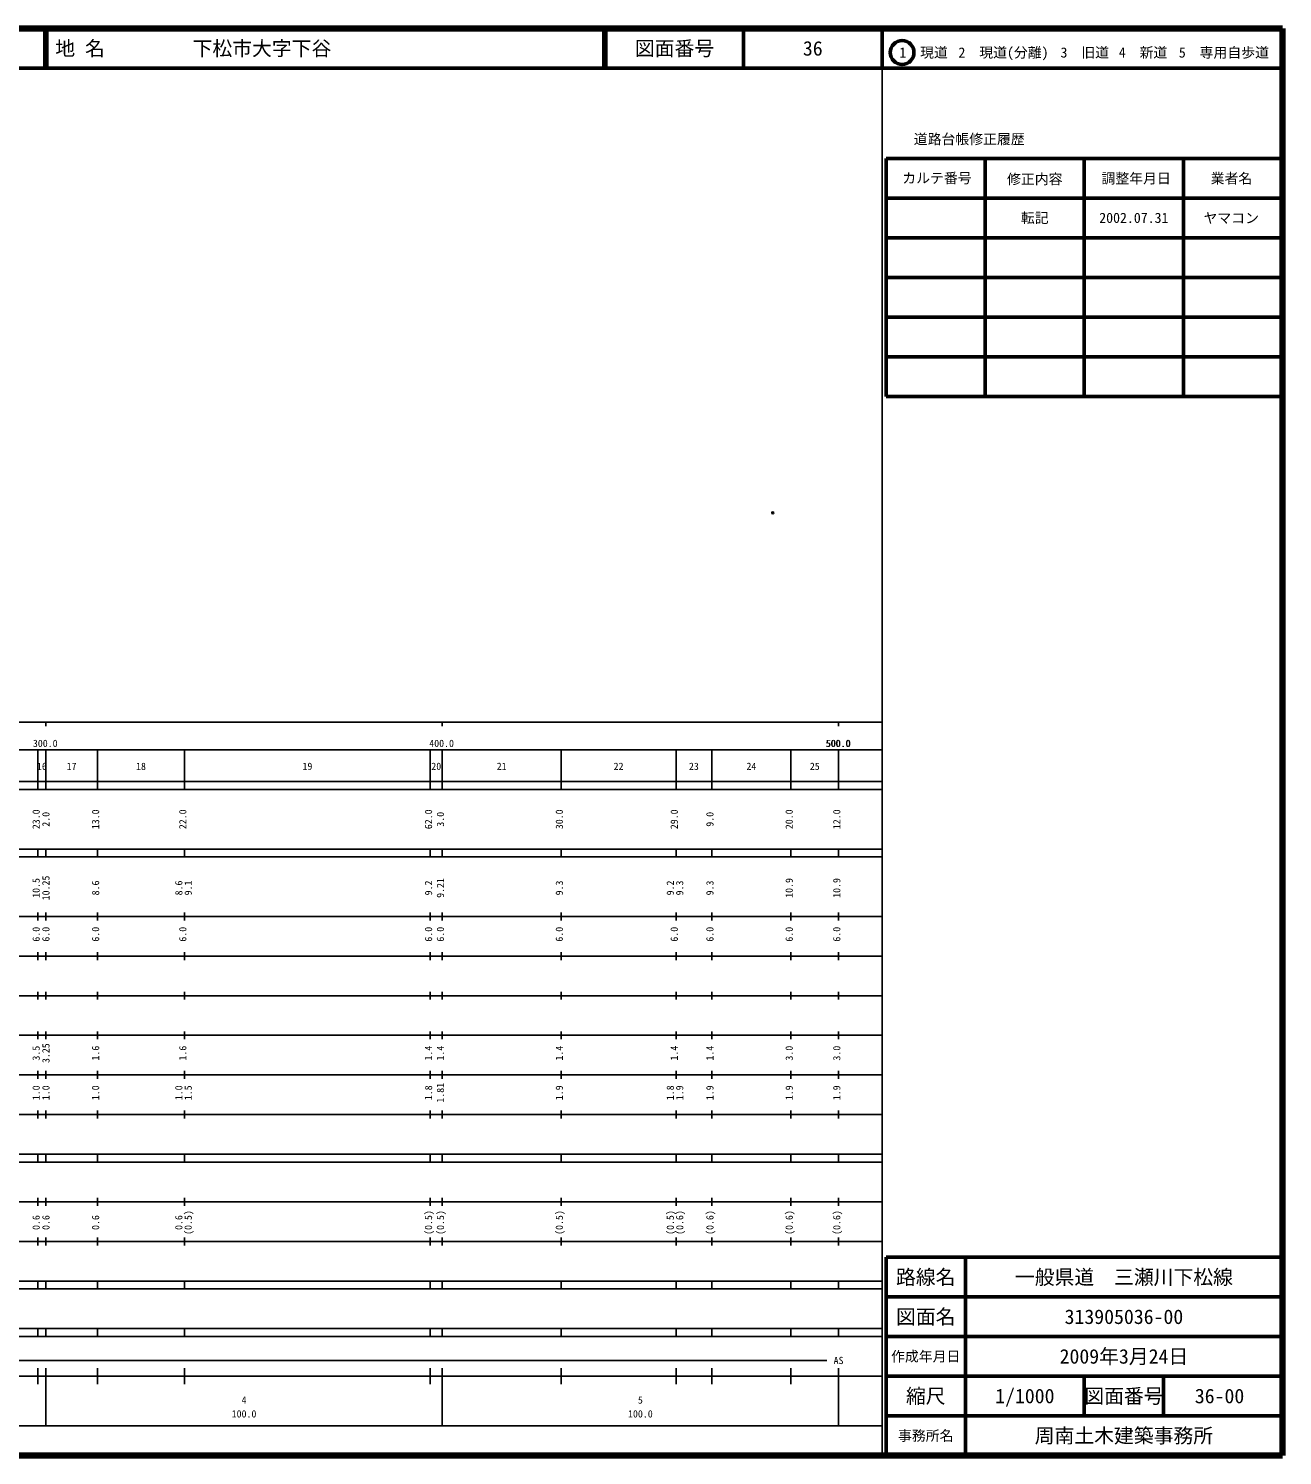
# Model space of a CAD drawing. Units: millimetres on the paper. Extents: x 40 to 680, y 20 to 380.
# Drawn here: x 363.6 to 680, y 20 to 380 of the extents above; entities that cross this region are included whole.
import ezdxf
from ezdxf.enums import TextEntityAlignment as Align

# ---------------------------------------------------------------- set-up
doc = ezdxf.new("R2010")
doc.units = ezdxf.units.MM
doc.header["$PDMODE"] = 32
doc.header["$PDSIZE"] = 0.5
doc.layers.add('M-OTRS', color=6, linetype='Continuous')
doc.layers.add('M-TTL-TXT', color=7, linetype='Continuous')
for name, color, linetype, lineweight in [('M-TTL', 2, 'Continuous', 140), ('M-TTL-BAND', 7, 'Continuous', 25), ('M-TTL-FRAM', 2, 'Continuous', 50), ('M-TTL-LINE', 7, 'Continuous', 50)]:
    doc.layers.add(name, color=color, linetype=linetype, lineweight=lineweight)
doc.styles.add('ＭＳ ゴシック', font='')
doc.styles.get('ＭＳ ゴシック').set_extended_font_data('MS Gothic')

msp = doc.modelspace()

# ---------------------------------------------------------------- linework, layer by layer
at = {"layer": 'M-OTRS'}
msp.add_point((551.379, 257.837), dxfattribs=at)
at = {"layer": 'M-TTL'}
for p, q in [((680, 380), (40, 380)), ((680, 20), (680, 380)), ((40, 20), (680, 20))]:
    msp.add_line(p, q, dxfattribs=at)
at = {"layer": 'M-TTL-BAND'}
for p, q in [((579, 20), (579, 370)), ((40, 205), (579, 205)), ((368, 205), (368, 204)), ((468, 205), (468, 204)), ((568, 205), (568, 204)), ((68, 198), (579, 198)), ((366, 188), (366, 198)), ((368, 188), (368, 198)), ((381, 188), (381, 198)), ((403, 188), (403, 198)), ((465, 188), (465, 198)), ((468, 188), (468, 198)), ((498, 188), (498, 198)), ((527, 188), (527, 198)), ((536, 188), (536, 198)), ((556, 188), (556, 198)), ((568, 188), (568, 198)), ((40, 190), (579, 190)), ((40, 188), (579, 188)), ((40, 173), (579, 173)), ((366, 171), (366, 173)), ((368, 171), (368, 173)), ((381, 171), (381, 173)), ((403, 171), (403, 173)), ((465, 171), (465, 173)), ((468, 171), (468, 173)), ((498, 171), (498, 173)), ((527, 171), (527, 173)), ((536, 171), (536, 173)), ((556, 171), (556, 173)), ((568, 171), (568, 173)), ((40, 171), (579, 171)), ((40, 156), (579, 156)), ((366, 155), (366, 157)), ((368, 155), (368, 157)), ((381, 155), (381, 157)), ((403, 155), (403, 157)), ((465, 155), (465, 157)), ((468, 155), (468, 157)), ((498, 155), (498, 157)), ((527, 155), (527, 157)), ((536, 155), (536, 157)), ((556, 155), (556, 157)), ((568, 155), (568, 157)), ((46, 146), (579, 146)), ((366, 145), (366, 147)), ((368, 145), (368, 147)), ((381, 145), (381, 147)), ((403, 145), (403, 147)), ((465, 145), (465, 147)), ((468, 145), (468, 147)), ((498, 145), (498, 147)), ((527, 145), (527, 147)), ((536, 145), (536, 147)), ((556, 145), (556, 147)), ((568, 145), (568, 147)), ((366, 135), (366, 137)), ((368, 135), (368, 137)), ((381, 135), (381, 137)), ((403, 135), (403, 137)), ((465, 135), (465, 137)), ((468, 135), (468, 137)), ((498, 135), (498, 137)), ((527, 135), (527, 137)), ((536, 135), (536, 137)), ((556, 135), (556, 137)), ((568, 135), (568, 137)), ((52, 136), (579, 136)), ((46, 126), (579, 126)), ((366, 125), (366, 127)), ((368, 125), (368, 127)), ((381, 125), (381, 127)), ((403, 125), (403, 127)), ((465, 125), (465, 127)), ((468, 125), (468, 127)), ((498, 125), (498, 127)), ((527, 125), (527, 127)), ((536, 125), (536, 127)), ((556, 125), (556, 127)), ((568, 125), (568, 127)), ((52, 116), (579, 116)), ((366, 115), (366, 117)), ((368, 115), (368, 117)), ((381, 115), (381, 117)), ((403, 115), (403, 117)), ((465, 115), (465, 117)), ((468, 115), (468, 117)), ((498, 115), (498, 117)), ((527, 115), (527, 117)), ((536, 115), (536, 117)), ((556, 115), (556, 117)), ((568, 115), (568, 117)), ((46, 106), (579, 106)), ((366, 105), (366, 107)), ((368, 105), (368, 107)), ((381, 105), (381, 107)), ((403, 105), (403, 107)), ((465, 105), (465, 107)), ((468, 105), (468, 107)), ((498, 105), (498, 107)), ((527, 105), (527, 107)), ((536, 105), (536, 107)), ((556, 105), (556, 107)), ((568, 105), (568, 107)), ((40, 96), (579, 96)), ((40, 94), (579, 94)), ((366, 94), (366, 96)), ((368, 94), (368, 96)), ((381, 94), (381, 96)), ((403, 94), (403, 96)), ((465, 94), (465, 96)), ((468, 94), (468, 96)), ((498, 94), (498, 96)), ((527, 94), (527, 96)), ((536, 94), (536, 96)), ((556, 94), (556, 96)), ((568, 94), (568, 96)), ((49, 84), (579, 84)), ((366, 83), (366, 85)), ((368, 83), (368, 85)), ((381, 83), (381, 85)), ((403, 83), (403, 85)), ((465, 83), (465, 85)), ((468, 83), (468, 85)), ((498, 83), (498, 85)), ((527, 83), (527, 85)), ((536, 83), (536, 85)), ((556, 83), (556, 85)), ((568, 83), (568, 85)), ((40, 74), (579, 74)), ((366, 73), (366, 75)), ((368, 73), (368, 75)), ((381, 73), (381, 75)), ((403, 73), (403, 75)), ((465, 73), (465, 75)), ((468, 73), (468, 75)), ((498, 73), (498, 75)), ((527, 73), (527, 75)), ((536, 73), (536, 75)), ((556, 73), (556, 75)), ((568, 73), (568, 75)), ((40, 64), (579, 64)), ((40, 62), (579, 62)), ((366, 62), (366, 64)), ((368, 62), (368, 64)), ((381, 62), (381, 64)), ((403, 62), (403, 64)), ((465, 62), (465, 64)), ((468, 62), (468, 64)), ((498, 62), (498, 64)), ((527, 62), (527, 64)), ((536, 62), (536, 64)), ((556, 62), (556, 64)), ((568, 62), (568, 64)), ((40, 52), (579, 52)), ((366, 50), (366, 52)), ((368, 50), (368, 52)), ((381, 50), (381, 52)), ((403, 50), (403, 52)), ((465, 50), (465, 52)), ((468, 50), (468, 52)), ((498, 50), (498, 52)), ((527, 50), (527, 52)), ((536, 50), (536, 52)), ((556, 50), (556, 52)), ((568, 50), (568, 52)), ((40, 50), (579, 50)), ((71, 44), (565, 44)), ((40, 40), (579, 40)), ((366, 38), (366, 42)), ((368, 27.5), (368, 42)), ((381, 38), (381, 42)), ((403, 38), (403, 42)), ((465, 38), (465, 42)), ((468, 27.5), (468, 42)), ((498, 38), (498, 42)), ((527, 38), (527, 42)), ((536, 38), (536, 42)), ((556, 38), (556, 42)), ((568, 27.5), (568, 42)), ((68, 27.5), (579, 27.5))]:
    msp.add_line(p, q, dxfattribs=at)
at = {"layer": 'M-TTL-FRAM'}
for p, q in [((580, 347.197), (580, 287.197)), ((580, 347.197), (680, 347.197)), ((580, 287.197), (680, 287.197)), ((680, 70), (580, 70)), ((580, 70), (580, 20))]:
    msp.add_line(p, q, dxfattribs=at)
at = {"layer": 'M-TTL-LINE'}
for p, q in [((367.75, 380), (367.75, 370)), ((368.25, 380), (368.25, 370)), ((508.747, 380), (508.747, 370)), ((509.247, 380), (509.247, 370)), ((543.997, 380), (543.997, 370)), ((579, 380), (579, 370)), ((40, 370), (680, 370)), ((605, 347.197), (605, 287.197)), ((630, 347.197), (630, 287.197)), ((655, 347.197), (655, 287.197)), ((580, 337.197), (680, 337.197)), ((580, 327.197), (680, 327.197)), ((580, 317.197), (680, 317.197)), ((580, 307.197), (680, 307.197)), ((580, 297.197), (680, 297.197)), ((600, 70), (600, 20)), ((680, 60), (580, 60)), ((680, 50), (580, 50)), ((680, 40), (580, 40)), ((630, 40), (630, 30)), ((650, 40), (650, 30)), ((680, 30), (580, 30))]:
    msp.add_line(p, q, dxfattribs=at)
msp.add_circle((584.031, 373.958), 3, dxfattribs=at)

# ---------------------------------------------------------------- texts
at = {"layer": 'M-TTL-BAND', "style": 'ＭＳ ゴシック'}
for s, p in [('300.0', (367.844, 198.195)), ('400.0', (467.844, 198.195)), ('500.0', (567.844, 198.195)), ('500.0', (568, 198.195)), ('16', (367, 192.405)), ('17', (374.5, 192.405)), ('18', (392, 192.405)), ('19', (434, 192.405)), ('20', (466.5, 192.405)), ('21', (483, 192.405)), ('22', (512.5, 192.405)), ('23', (531.5, 192.405)), ('24', (546, 192.405)), ('25', (562, 192.405)), ('AS', (568, 42.5)), ('4', (418, 32.523)), ('5', (518, 32.523)), ('100.0', (418, 29.033)), ('100.0', (518, 29.033))]:
    msp.add_text(s, height=1.833, dxfattribs=at).set_placement(p, align=Align.BOTTOM_CENTER)
for s, p in [('23.0', (367, 180.5)), ('2.0', (369.467, 180.5)), ('13.0', (382, 180.5)), ('22.0', (404, 180.5)), ('62.0', (466, 180.5)), ('3.0', (469, 180.5)), ('30.0', (499, 180.5)), ('29.0', (528, 180.5)), ('9.0', (537, 180.5)), ('20.0', (557, 180.5)), ('12.0', (569, 180.5)), ('10.25', (369.467, 163.174)), ('10.5', (367, 163.174)), ('8.6', (382, 163.174)), ('8.6', (403, 163.174)), ('9.1', (405.37, 163.174)), ('9.2', (466, 163.174)), ('9.21', (469, 163.174)), ('9.3', (499, 163.174)), ('9.2', (527, 163.174)), ('9.3', (529.37, 163.174)), ('9.3', (537, 163.174)), ('10.9', (557, 163.174)), ('10.9', (569, 163.174)), ('6.0', (367, 151.5)), ('6.0', (369.467, 151.5)), ('6.0', (382, 151.5)), ('6.0', (404, 151.5)), ('6.0', (466, 151.5)), ('6.0', (469, 151.5)), ('6.0', (499, 151.5)), ('6.0', (528, 151.5)), ('6.0', (537, 151.5)), ('6.0', (557, 151.5)), ('6.0', (569, 151.5)), ('3.5', (367, 121.5)), ('3.25', (369.467, 121.5)), ('1.6', (382, 121.5)), ('1.6', (404, 121.5)), ('1.4', (466, 121.5)), ('1.4', (469, 121.5)), ('1.4', (499, 121.5)), ('1.4', (528, 121.5)), ('1.4', (537, 121.5)), ('3.0', (557, 121.5)), ('3.0', (569, 121.5)), ('1.0', (367, 111.5)), ('1.0', (369.467, 111.5)), ('1.0', (382, 111.5)), ('1.0', (403, 111.5)), ('1.5', (405.37, 111.5)), ('1.8', (466, 111.5)), ('1.81', (469, 111.5)), ('1.9', (499, 111.5)), ('1.8', (527, 111.5)), ('1.9', (529.37, 111.5)), ('1.9', (537, 111.5)), ('1.9', (557, 111.5)), ('1.9', (569, 111.5)), ('0.6', (367, 78.764)), ('0.6', (369.467, 78.764)), ('0.6', (382, 78.764)), ('0.6', (403, 78.764)), ('(0.5)', (405.37, 78.764)), ('(0.5)', (466, 78.764)), ('(0.5)', (469, 78.764)), ('(0.5)', (499, 78.764)), ('(0.5)', (527, 78.764)), ('(0.6)', (529.37, 78.764)), ('(0.6)', (537, 78.764)), ('(0.6)', (557, 78.764)), ('(0.6)', (569, 78.764))]:
    msp.add_text(s, height=1.833, rotation=90, dxfattribs=at).set_placement(p, align=Align.BOTTOM_CENTER)
at = {"layer": 'M-TTL-TXT', "style": 'ＭＳ ゴシック'}
for s, p in [('地 名', (370.38, 375)), ('下松市大字下谷', (405.024, 375))]:
    msp.add_text(s, height=3.666, dxfattribs=at).set_placement(p, align=Align.MIDDLE_LEFT)
for s, height, p in [('図面番号', 3.666, (526.622, 375)), ('36', 3.666, (561.497, 375)), ('1\u3000現道', 2.566, (589.448, 373.958)), ('2\u3000現道(分離)', 2.566, (609.619, 373.958)), ('3\u3000旧道', 2.566, (630.121, 373.958)), ('4\u3000新道', 2.566, (644.824, 373.958)), ('5\u3000専用自歩道', 2.566, (665.228, 373.958)), ('道路台帳修正履歴', 2.566, (600.968, 352.113)), ('カルテ番号', 2.566, (592.839, 342.277)), ('修正内容', 2.566, (617.509, 342.023)), ('調整年月日', 2.566, (643.089, 342.197)), ('業者名', 2.566, (667.134, 342.197)), ('転記', 2.566, (617.5, 332.245)), ('2002.07.31', 2.566, (642.5, 332.245)), ('ヤマコン', 2.566, (667.077, 332.189)), ('路線名', 3.666, (590, 65)), ('路線名', 3.666, (590, 65)), ('一般県道\u3000三瀬川下松線', 3.666, (640, 65)), ('図面名', 3.666, (590, 55)), ('図面名', 3.666, (590, 55)), ('313905036-00', 3.666, (640, 55)), ('2009年3月24日', 3.666, (640, 45)), ('作成年月日', 2.566, (590, 45)), ('作成年月日', 2.566, (590, 45)), ('縮尺', 3.666, (590, 35)), ('縮尺', 3.666, (590, 35)), ('1/1000', 3.666, (615, 35)), ('図面番号', 3.666, (640, 35)), ('図面番号', 3.666, (640, 35)), ('36-00', 3.666, (664.125, 35)), ('事務所名', 2.566, (590, 25)), ('事務所名', 2.566, (590, 25)), ('周南土木建築事務所', 3.666, (640, 25))]:
    msp.add_text(s, height=height, dxfattribs=at).set_placement(p, align=Align.MIDDLE_CENTER)

doc.saveas('drawing.dxf')
